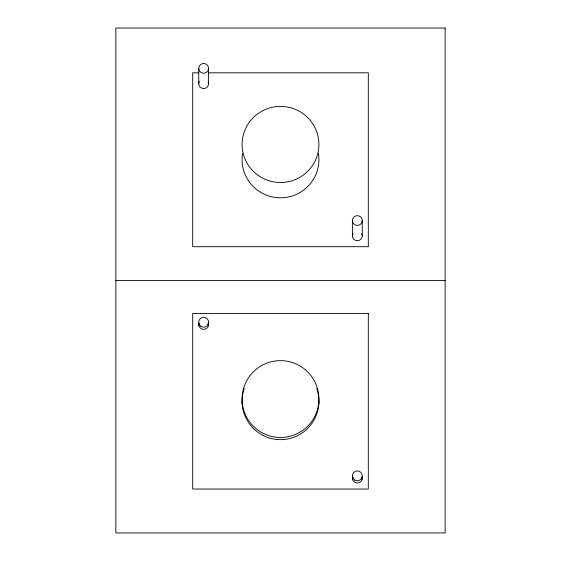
<?xml version="1.0" encoding="UTF-8"?>
<svg xmlns="http://www.w3.org/2000/svg" width="561" height="561" viewBox="0 0 561 561"><rect width="100%" height="100%" fill="white"/><g stroke="black" fill="none" stroke-linecap="round" stroke-linejoin="round"><path stroke-width="0.84" d="M198.804 72.811L192.689 72.811L192.689 246.714L368.311 246.714L368.311 72.811L208.419 72.811M115.861 280.5L445.139 280.5M362.273 220.529A4.937 4.888 0 0 1 354.861 224.765A4.937 4.888 0 0 1 354.861 216.294A4.937 4.888 0 0 1 362.273 220.529L362.273 235.844M352.392 220.529L352.392 235.844M208.608 68.365A4.937 4.888 0 0 1 201.196 72.6A4.937 4.888 0 0 1 201.196 64.129A4.937 4.888 0 0 1 208.608 68.365L208.608 83.68M198.727 68.365L198.727 83.68M208.054 81.436A4.937 4.888 0 0 1 203.664 88.575A4.937 4.888 0 0 1 199.281 81.436M361.719 233.6A4.937 4.888 0 0 1 357.336 240.732A4.937 4.888 0 0 1 352.946 233.6M318.396 153.539A38.414 38.043 0 0 1 280.5 197.802A38.414 38.043 0 0 1 242.604 153.539M208.419 323.059A4.937 4.937 0 0 1 203.664 329.356A4.937 4.937 0 0 1 198.917 323.059M362.083 476.696A4.937 4.937 0 0 1 357.336 482.993A4.937 4.937 0 0 1 352.581 476.696M198.811 325.717A4.937 4.937 0 0 1 199.534 323.914M207.801 323.914A4.937 4.937 0 0 1 208.524 325.717M352.476 479.353A4.937 4.937 0 0 1 353.199 477.544M361.466 477.544A4.937 4.937 0 0 1 362.189 479.353M316.748 388.514A38.414 38.407 0 0 1 280.5 439.649A38.414 38.407 0 0 1 244.252 388.514M242.086 403.429A38.414 38.407 0 0 1 242.121 401.704M318.879 401.704A38.414 38.407 0 0 1 318.914 403.429M445.139 28.05L115.861 28.05L115.861 532.95L445.139 532.95L445.139 28.05M368.311 313.445L192.689 313.445L192.689 489.031L368.311 489.031L368.311 313.445M258.383 175.551A38.414 38.043 0 0 0 318.76 147.866A38.414 38.043 0 0 0 264.357 109.928A38.414 38.043 0 0 0 258.383 175.551M200.824 326.264A4.937 4.937 0 0 0 208.587 322.666A4.937 4.937 0 0 0 201.595 317.743A4.937 4.937 0 0 0 200.824 326.264M354.861 480.139A4.937 4.937 0 0 0 362.273 475.861A4.937 4.937 0 0 0 354.861 471.584A4.937 4.937 0 0 0 354.861 480.139M261.293 432.307A38.414 38.407 0 0 0 318.914 399.039A38.414 38.407 0 0 0 261.293 365.779A38.414 38.407 0 0 0 261.293 432.307"/></g></svg>
